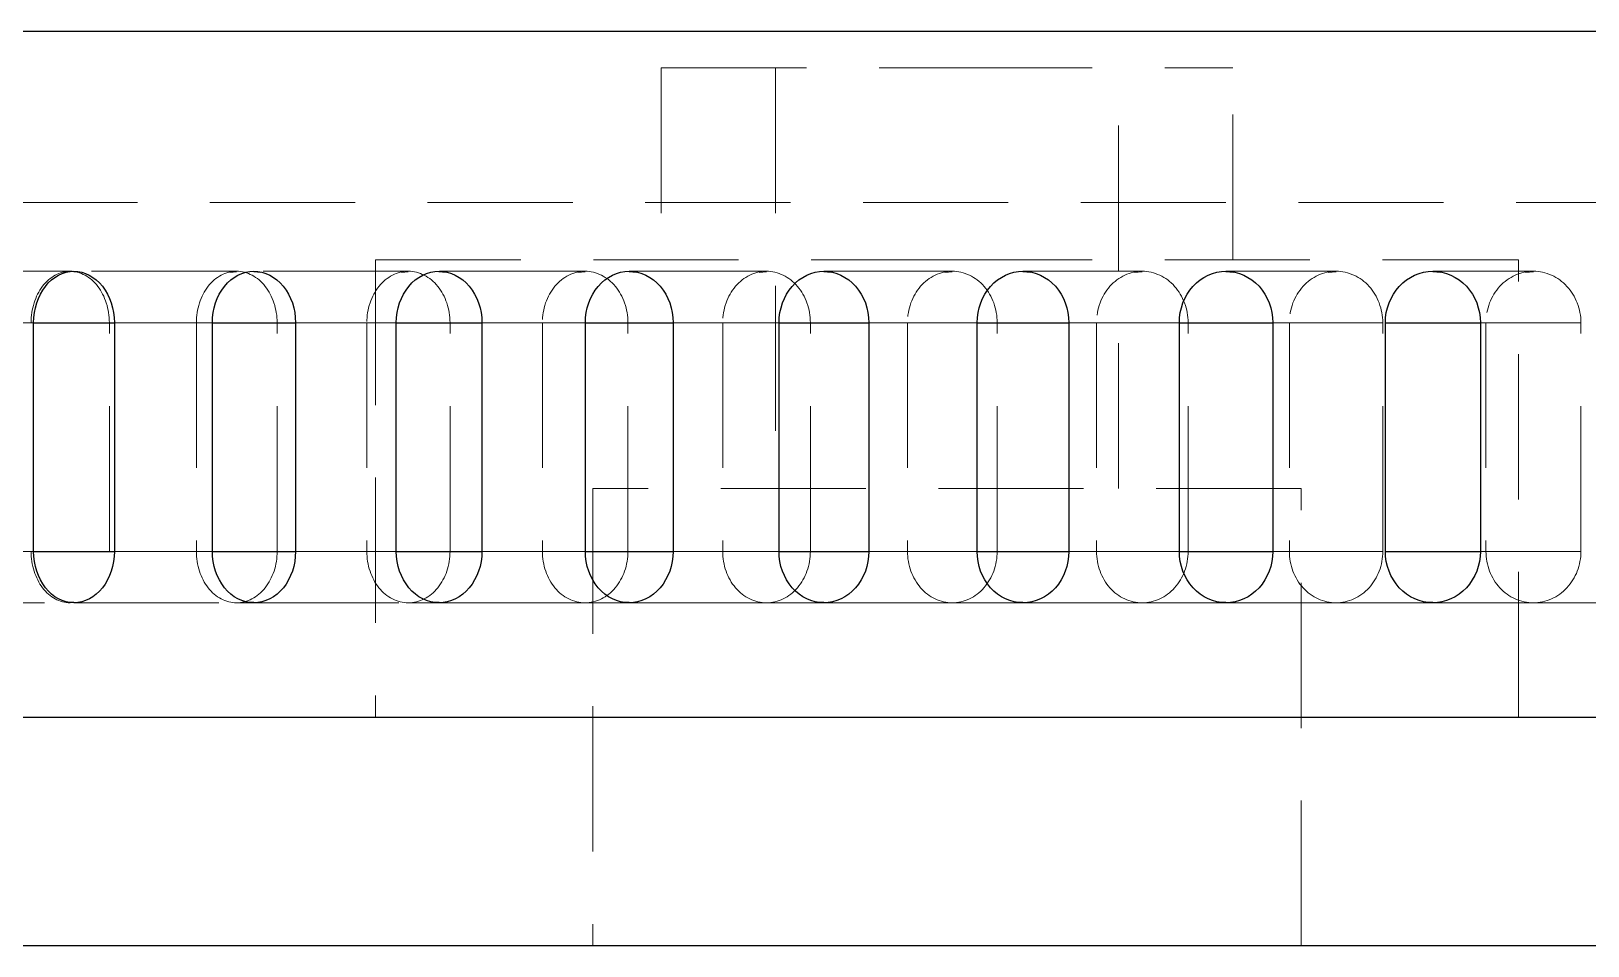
# Model space of a CAD drawing. Header units: millimetres. Extents: x 0 to 420, y 0 to 297.
# Drawn here: x 268.83 to 282.46, y 115.15 to 123.15 of the extents above; entities that cross this region are included whole.
import ezdxf

# ---------------------------------------------------------------- set-up
doc = ezdxf.new("R2010")
doc.units = ezdxf.units.MM
doc.linetypes.add('HIDDEN', pattern=[1.905, 1.27, -0.635])

msp = doc.modelspace()

# ---------------------------------------------------------------- linework, layer by layer
at = {"color": 7, "linetype": 'Continuous', "lineweight": 25}
for p, q in [((250.049, 123.149), (300.349, 123.149)), ((268.856, 118.599), (268.856, 120.599)), ((269.563, 120.599), (269.563, 118.599)), ((270.42, 118.599), (270.42, 120.599)), ((271.148, 120.599), (271.148, 118.599)), ((272.03, 118.599), (272.03, 120.599)), ((272.779, 120.599), (272.779, 118.599)), ((273.684, 118.599), (273.684, 120.599)), ((274.452, 120.599), (274.452, 118.599)), ((275.379, 118.599), (275.379, 120.599)), ((276.165, 120.599), (276.165, 118.599)), ((277.113, 118.599), (277.113, 120.599)), ((277.915, 120.599), (277.915, 118.599)), ((278.882, 118.599), (278.882, 120.599)), ((279.7, 120.599), (279.7, 118.599)), ((280.685, 118.599), (280.685, 120.599)), ((281.516, 120.599), (281.516, 118.599)), ((300.349, 115.149), (252.049, 115.149))]:
    msp.add_line(p, q, dxfattribs=at)
at = {"color": 7, "linetype": 'HIDDEN', "lineweight": 18}
for p, q in [((274.349, 122.828), (276.849, 122.828)), ((274.349, 122.828), (274.349, 121.149)), ((275.349, 122.828), (275.349, 119.149)), ((276.849, 122.828), (279.349, 122.828)), ((278.349, 119.149), (278.349, 122.828)), ((279.349, 121.149), (279.349, 122.828)), ((251.349, 121.649), (300.349, 121.649)), ((271.849, 121.149), (276.849, 121.149)), ((271.849, 121.149), (271.849, 117.149)), ((276.849, 121.149), (281.849, 121.149)), ((281.849, 117.149), (281.849, 121.149)), ((269.175, 121.049), (267.681, 121.049)), ((269.118, 121.039), (269.175, 121.043)), ((270.632, 121.049), (269.208, 121.049)), ((269.267, 121.039), (269.208, 121.043)), ((270.573, 121.039), (270.632, 121.043)), ((272.135, 121.049), (270.783, 121.049)), ((270.844, 121.039), (270.783, 121.043)), ((272.074, 121.039), (272.135, 121.043)), ((273.681, 121.049), (272.403, 121.049)), ((272.466, 121.039), (272.403, 121.043)), ((273.619, 121.039), (273.682, 121.043)), ((275.269, 121.049), (274.067, 121.049)), ((274.131, 121.039), (274.067, 121.043)), ((275.205, 121.039), (275.269, 121.043)), ((276.895, 121.049), (275.771, 121.049)), ((275.836, 121.039), (275.771, 121.043)), ((276.829, 121.039), (276.895, 121.043)), ((278.557, 121.049), (277.513, 121.049)), ((277.58, 121.039), (277.513, 121.043)), ((278.49, 121.039), (278.557, 121.043)), ((280.253, 121.049), (279.29, 121.049)), ((279.358, 121.039), (279.29, 121.043)), ((280.185, 121.039), (280.253, 121.043)), ((281.169, 121.039), (281.099, 121.043)), ((281.98, 121.049), (281.1, 121.049)), ((281.911, 121.039), (281.98, 121.043)), ((268.025, 120.599), (269.519, 120.599)), ((268.856, 120.599), (270.28, 120.599)), ((269.519, 118.599), (269.519, 120.599)), ((269.563, 120.599), (270.987, 120.599)), ((269.563, 120.599), (270.28, 120.599)), ((270.28, 120.599), (270.28, 118.599)), ((270.42, 120.599), (271.772, 120.599)), ((270.987, 118.599), (270.987, 120.599)), ((271.148, 120.599), (272.5, 120.599)), ((271.148, 120.599), (271.772, 120.599)), ((271.772, 120.599), (271.772, 118.599)), ((272.03, 120.599), (273.308, 120.599)), ((272.5, 118.599), (272.5, 120.599)), ((272.779, 120.599), (274.057, 120.599)), ((272.779, 120.599), (273.308, 120.599)), ((273.308, 120.599), (273.308, 118.599)), ((273.684, 120.599), (274.886, 120.599)), ((274.057, 118.599), (274.057, 120.599)), ((274.452, 120.599), (275.653, 120.599)), ((274.452, 120.599), (274.886, 120.599)), ((274.886, 120.599), (274.886, 118.599)), ((275.379, 120.599), (276.503, 120.599)), ((275.653, 118.599), (275.653, 120.599)), ((276.165, 120.599), (277.288, 120.599)), ((276.165, 120.599), (276.503, 120.599)), ((276.503, 120.599), (276.503, 118.599)), ((277.113, 120.599), (278.157, 120.599)), ((277.288, 118.599), (277.288, 120.599)), ((277.915, 120.599), (278.959, 120.599)), ((277.915, 120.599), (278.157, 120.599)), ((278.157, 120.599), (278.157, 118.599)), ((278.882, 120.599), (279.845, 120.599)), ((278.959, 118.599), (278.959, 120.599)), ((279.7, 120.599), (280.662, 120.599)), ((279.7, 120.599), (279.845, 120.599)), ((279.845, 120.599), (279.845, 118.599)), ((280.662, 118.599), (280.662, 120.599)), ((280.685, 120.599), (281.565, 120.599)), ((281.516, 120.599), (282.396, 120.599)), ((281.516, 120.599), (281.565, 120.599)), ((281.565, 120.599), (281.565, 118.599)), ((282.396, 118.599), (282.396, 120.599)), ((279.949, 119.149), (273.749, 119.149)), ((273.749, 119.149), (273.749, 115.149)), ((279.949, 115.149), (279.949, 119.149)), ((268.025, 118.599), (269.519, 118.599)), ((268.856, 118.599), (270.28, 118.599)), ((269.563, 118.599), (270.987, 118.599)), ((269.563, 118.599), (270.28, 118.599)), ((270.42, 118.599), (271.772, 118.599)), ((271.148, 118.599), (272.5, 118.599)), ((271.148, 118.599), (271.772, 118.599)), ((272.03, 118.599), (273.308, 118.599)), ((272.779, 118.599), (274.057, 118.599)), ((272.779, 118.599), (273.308, 118.599)), ((273.684, 118.599), (274.886, 118.599)), ((274.452, 118.599), (275.653, 118.599)), ((274.452, 118.599), (274.886, 118.599)), ((275.379, 118.599), (276.503, 118.599)), ((276.165, 118.599), (277.288, 118.599)), ((276.165, 118.599), (276.503, 118.599)), ((277.113, 118.599), (278.157, 118.599)), ((277.915, 118.599), (278.959, 118.599)), ((277.915, 118.599), (278.157, 118.599)), ((278.882, 118.599), (279.845, 118.599)), ((279.7, 118.599), (280.662, 118.599)), ((279.7, 118.599), (279.845, 118.599)), ((280.685, 118.599), (281.565, 118.599)), ((281.516, 118.599), (282.396, 118.599)), ((281.516, 118.599), (281.565, 118.599)), ((267.681, 118.149), (269.175, 118.149)), ((269.149, 118.159), (269.208, 118.155)), ((269.208, 118.149), (270.632, 118.149)), ((270.632, 118.149), (270.783, 118.149)), ((270.783, 118.149), (270.632, 118.149)), ((270.722, 118.159), (270.783, 118.155)), ((270.783, 118.149), (272.135, 118.149)), ((272.135, 118.149), (272.403, 118.149)), ((272.403, 118.149), (272.135, 118.149)), ((272.341, 118.159), (272.404, 118.155)), ((272.403, 118.149), (273.681, 118.149)), ((273.681, 118.149), (274.067, 118.149)), ((274.067, 118.149), (273.681, 118.149)), ((274.003, 118.159), (274.067, 118.155)), ((274.067, 118.149), (275.269, 118.149)), ((275.269, 118.149), (275.771, 118.149)), ((275.771, 118.149), (275.269, 118.149)), ((275.706, 118.159), (275.771, 118.155)), ((275.771, 118.149), (276.895, 118.149)), ((276.895, 118.149), (277.513, 118.149)), ((277.513, 118.149), (276.895, 118.149)), ((277.446, 118.159), (277.513, 118.155)), ((277.513, 118.149), (278.557, 118.149)), ((278.557, 118.149), (279.29, 118.149)), ((279.29, 118.149), (278.557, 118.149)), ((279.222, 118.159), (279.29, 118.155)), ((279.29, 118.149), (280.253, 118.149)), ((280.253, 118.149), (281.1, 118.149)), ((281.1, 118.149), (280.253, 118.149)), ((281.03, 118.159), (281.1, 118.155)), ((281.1, 118.149), (281.98, 118.149)), ((281.98, 118.149), (282.939, 118.149)), ((282.939, 118.149), (281.98, 118.149)), ((253.349, 117.149), (300.349, 117.149))]:
    msp.add_line(p, q, dxfattribs=at)
at = {"color": 8, "linetype": 'Continuous', "lineweight": 25}
for p, q in [((268.856, 120.599), (269.563, 120.599)), ((270.42, 120.599), (271.148, 120.599)), ((272.03, 120.599), (272.779, 120.599)), ((273.684, 120.599), (274.452, 120.599)), ((275.379, 120.599), (276.165, 120.599)), ((277.113, 120.599), (277.915, 120.599)), ((278.882, 120.599), (279.7, 120.599)), ((280.685, 120.599), (281.516, 120.599)), ((268.856, 118.599), (269.563, 118.599)), ((270.42, 118.599), (271.148, 118.599)), ((272.03, 118.599), (272.779, 118.599)), ((273.684, 118.599), (274.452, 118.599)), ((275.379, 118.599), (276.165, 118.599)), ((277.113, 118.599), (277.915, 118.599)), ((278.882, 118.599), (279.7, 118.599)), ((280.685, 118.599), (281.516, 118.599)), ((250.049, 117.149), (300.349, 117.149))]:
    msp.add_line(p, q, dxfattribs=at)
at = {"color": 7, "linetype": 'HIDDEN', "lineweight": 18}
for points, knots in [([(269.519, 120.599), (269.519, 120.718), (269.481, 120.834), (269.354, 121), (269.265, 121.049), (269.086, 121.049), (268.998, 121.001), (268.87, 120.834), (268.834, 120.718), (268.834, 120.599)], [0, 0, 0, 0, 0.25, 0.25, 0.5, 0.5, 0.75, 0.75, 1, 1, 1, 1]), ([(270.987, 120.599), (270.987, 120.718), (270.948, 120.834), (270.817, 121), (270.725, 121.049), (270.54, 121.049), (270.449, 121.001), (270.317, 120.834), (270.28, 120.718), (270.28, 120.599)], [0, 0, 0, 0, 0.25, 0.25, 0.5, 0.5, 0.75, 0.75, 1, 1, 1, 1]), ([(272.5, 120.599), (272.5, 120.718), (272.46, 120.834), (272.325, 121), (272.23, 121.049), (272.04, 121.049), (271.946, 121.001), (271.811, 120.834), (271.772, 120.718), (271.772, 120.599)], [0, 0, 0, 0, 0.25, 0.25, 0.5, 0.5, 0.75, 0.75, 1, 1, 1, 1]), ([(274.057, 120.599), (274.057, 120.718), (274.016, 120.834), (273.877, 121), (273.779, 121.049), (273.584, 121.049), (273.487, 121.001), (273.348, 120.834), (273.308, 120.718), (273.308, 120.599)], [0, 0, 0, 0, 0.25, 0.25, 0.5, 0.5, 0.75, 0.75, 1, 1, 1, 1]), ([(275.653, 120.599), (275.653, 120.718), (275.612, 120.834), (275.469, 121), (275.369, 121.049), (275.169, 121.049), (275.069, 121.001), (274.927, 120.834), (274.886, 120.718), (274.886, 120.599)], [0, 0, 0, 0, 0.25, 0.25, 0.5, 0.5, 0.75, 0.75, 1, 1, 1, 1]), ([(277.288, 120.599), (277.288, 120.718), (277.246, 120.834), (277.1, 121), (276.997, 121.049), (276.793, 121.049), (276.691, 121.001), (276.545, 120.834), (276.503, 120.718), (276.503, 120.599)], [0, 0, 0, 0, 0.25, 0.25, 0.5, 0.5, 0.75, 0.75, 1, 1, 1, 1]), ([(278.959, 120.599), (278.959, 120.718), (278.915, 120.834), (278.767, 121), (278.662, 121.049), (278.453, 121.049), (278.349, 121.001), (278.2, 120.834), (278.157, 120.718), (278.157, 120.599)], [0, 0, 0, 0, 0.25, 0.25, 0.5, 0.5, 0.75, 0.75, 1, 1, 1, 1]), ([(280.662, 120.599), (280.662, 120.718), (280.618, 120.834), (280.467, 121), (280.36, 121.049), (280.147, 121.049), (280.041, 121.001), (279.889, 120.834), (279.845, 120.718), (279.845, 120.599)], [0, 0, 0, 0, 0.25, 0.25, 0.5, 0.5, 0.75, 0.75, 1, 1, 1, 1]), ([(282.396, 120.599), (282.396, 120.718), (282.351, 120.834), (282.197, 121), (282.089, 121.049), (281.872, 121.049), (281.764, 121.001), (281.609, 120.834), (281.565, 120.718), (281.565, 120.599)], [0, 0, 0, 0, 0.25, 0.25, 0.5, 0.5, 0.75, 0.75, 1, 1, 1, 1]), ([(268.834, 118.599), (268.834, 118.48), (268.871, 118.364), (268.997, 118.198), (269.086, 118.149), (269.175, 118.149)], [0, 0, 0, 0, 0.5, 0.5, 1, 1, 1, 1]), ([(270.28, 118.599), (270.28, 118.48), (270.318, 118.364), (270.448, 118.198), (270.54, 118.149), (270.632, 118.149)], [0, 0, 0, 0, 0.5, 0.5, 1, 1, 1, 1]), ([(270.632, 118.149), (270.724, 118.149), (270.816, 118.197), (270.949, 118.365), (270.987, 118.48), (270.987, 118.599)], [0, 0, 0, 0, 0.5, 0.5, 1, 1, 1, 1]), ([(271.772, 118.599), (271.772, 118.48), (271.811, 118.364), (271.945, 118.198), (272.04, 118.149), (272.135, 118.149)], [0, 0, 0, 0, 0.5, 0.5, 1, 1, 1, 1]), ([(272.135, 118.149), (272.23, 118.149), (272.325, 118.197), (272.461, 118.365), (272.5, 118.48), (272.5, 118.599)], [0, 0, 0, 0, 0.5, 0.5, 1, 1, 1, 1]), ([(273.308, 118.599), (273.308, 118.48), (273.349, 118.364), (273.486, 118.198), (273.584, 118.149), (273.681, 118.149)], [0, 0, 0, 0, 0.5, 0.5, 1, 1, 1, 1]), ([(273.681, 118.149), (273.779, 118.149), (273.876, 118.197), (274.016, 118.365), (274.057, 118.48), (274.057, 118.599)], [0, 0, 0, 0, 0.5, 0.5, 1, 1, 1, 1]), ([(274.886, 118.599), (274.886, 118.48), (274.927, 118.364), (275.069, 118.198), (275.169, 118.149), (275.269, 118.149)], [0, 0, 0, 0, 0.5, 0.5, 1, 1, 1, 1]), ([(275.269, 118.149), (275.369, 118.149), (275.469, 118.197), (275.612, 118.365), (275.653, 118.48), (275.653, 118.599)], [0, 0, 0, 0, 0.5, 0.5, 1, 1, 1, 1]), ([(276.503, 118.599), (276.503, 118.48), (276.546, 118.364), (276.69, 118.198), (276.792, 118.149), (276.895, 118.149)], [0, 0, 0, 0, 0.5, 0.5, 1, 1, 1, 1]), ([(276.895, 118.149), (276.997, 118.149), (277.099, 118.197), (277.246, 118.365), (277.288, 118.48), (277.288, 118.599)], [0, 0, 0, 0, 0.5, 0.5, 1, 1, 1, 1]), ([(278.157, 118.599), (278.157, 118.48), (278.2, 118.364), (278.348, 118.198), (278.452, 118.149), (278.557, 118.149)], [0, 0, 0, 0, 0.5, 0.5, 1, 1, 1, 1]), ([(278.557, 118.149), (278.662, 118.149), (278.766, 118.197), (278.916, 118.365), (278.959, 118.48), (278.959, 118.599)], [0, 0, 0, 0, 0.5, 0.5, 1, 1, 1, 1]), ([(279.845, 118.599), (279.845, 118.48), (279.889, 118.364), (280.04, 118.198), (280.146, 118.149), (280.253, 118.149)], [0, 0, 0, 0, 0.5, 0.5, 1, 1, 1, 1]), ([(280.253, 118.149), (280.359, 118.149), (280.466, 118.197), (280.619, 118.365), (280.662, 118.48), (280.662, 118.599)], [0, 0, 0, 0, 0.5, 0.5, 1, 1, 1, 1]), ([(281.565, 118.599), (281.565, 118.48), (281.61, 118.364), (281.763, 118.198), (281.871, 118.149), (281.98, 118.149)], [0, 0, 0, 0, 0.5, 0.5, 1, 1, 1, 1]), ([(281.98, 118.149), (282.088, 118.149), (282.196, 118.197), (282.352, 118.365), (282.396, 118.48), (282.396, 118.599)], [0, 0, 0, 0, 0.5, 0.5, 1, 1, 1, 1])]:
    msp.add_open_spline(points, degree=3, knots=knots, dxfattribs=at)
at = {"color": 7, "linetype": 'Continuous', "lineweight": 25}
for points in [[(268.856, 120.599), (268.856, 120.718), (268.894, 120.834), (269.024, 121), (269.116, 121.049), (269.3, 121.049), (269.392, 121.001), (269.525, 120.834), (269.563, 120.718), (269.563, 120.599)], [(270.42, 120.599), (270.42, 120.718), (270.459, 120.834), (270.593, 121), (270.688, 121.049), (270.878, 121.049), (270.973, 121.001), (271.109, 120.834), (271.148, 120.718), (271.148, 120.599)], [(272.03, 120.599), (272.03, 120.718), (272.071, 120.834), (272.208, 121), (272.306, 121.049), (272.501, 121.049), (272.598, 121.001), (272.739, 120.834), (272.779, 120.718), (272.779, 120.599)], [(273.684, 120.599), (273.684, 120.718), (273.726, 120.834), (273.867, 121), (273.967, 121.049), (274.167, 121.049), (274.267, 121.001), (274.411, 120.834), (274.452, 120.718), (274.452, 120.599)], [(275.379, 120.599), (275.379, 120.718), (275.422, 120.834), (275.566, 121), (275.668, 121.049), (275.873, 121.049), (275.975, 121.001), (276.122, 120.834), (276.165, 120.718), (276.165, 120.599)], [(277.113, 120.599), (277.113, 120.718), (277.156, 120.834), (277.304, 121), (277.408, 121.049), (277.617, 121.049), (277.722, 121.001), (277.872, 120.834), (277.915, 120.718), (277.915, 120.599)], [(278.882, 120.599), (278.882, 120.718), (278.926, 120.834), (279.077, 121), (279.183, 121.049), (279.396, 121.049), (279.503, 121.001), (279.656, 120.834), (279.7, 120.718), (279.7, 120.599)], [(280.685, 120.599), (280.685, 120.718), (280.73, 120.834), (280.883, 121), (280.991, 121.049), (281.208, 121.049), (281.316, 121.001), (281.472, 120.834), (281.516, 120.718), (281.516, 120.599)], [(269.563, 118.599), (269.563, 118.48), (269.524, 118.364), (269.393, 118.198), (269.301, 118.149), (269.116, 118.149), (269.025, 118.197), (268.893, 118.365), (268.856, 118.48), (268.856, 118.599)], [(271.148, 118.599), (271.148, 118.48), (271.109, 118.364), (270.974, 118.198), (270.878, 118.149), (270.688, 118.149), (270.594, 118.197), (270.459, 118.365), (270.42, 118.48), (270.42, 118.599)], [(272.779, 118.599), (272.779, 118.48), (272.738, 118.364), (272.599, 118.198), (272.501, 118.149), (272.306, 118.149), (272.209, 118.197), (272.07, 118.365), (272.03, 118.48), (272.03, 118.599)], [(274.452, 118.599), (274.452, 118.48), (274.41, 118.364), (274.268, 118.198), (274.167, 118.149), (273.967, 118.149), (273.868, 118.197), (273.725, 118.365), (273.684, 118.48), (273.684, 118.599)], [(276.165, 118.599), (276.165, 118.48), (276.122, 118.364), (275.976, 118.198), (275.874, 118.149), (275.669, 118.149), (275.567, 118.197), (275.421, 118.365), (275.379, 118.48), (275.379, 118.599)], [(277.915, 118.599), (277.915, 118.48), (277.871, 118.364), (277.723, 118.198), (277.618, 118.149), (277.409, 118.149), (277.305, 118.197), (277.155, 118.365), (277.113, 118.48), (277.113, 118.599)], [(279.7, 118.599), (279.7, 118.48), (279.655, 118.364), (279.504, 118.198), (279.397, 118.149), (279.184, 118.149), (279.078, 118.197), (278.926, 118.365), (278.882, 118.48), (278.882, 118.599)], [(281.516, 118.599), (281.516, 118.48), (281.471, 118.364), (281.317, 118.198), (281.208, 118.149), (280.991, 118.149), (280.884, 118.197), (280.729, 118.365), (280.685, 118.48), (280.685, 118.599)]]:
    msp.add_open_spline(points, degree=3, knots=[0, 0, 0, 0, 0.25, 0.25, 0.5, 0.5, 0.75, 0.75, 1, 1, 1, 1], dxfattribs=at)

doc.saveas('drawing.dxf')
